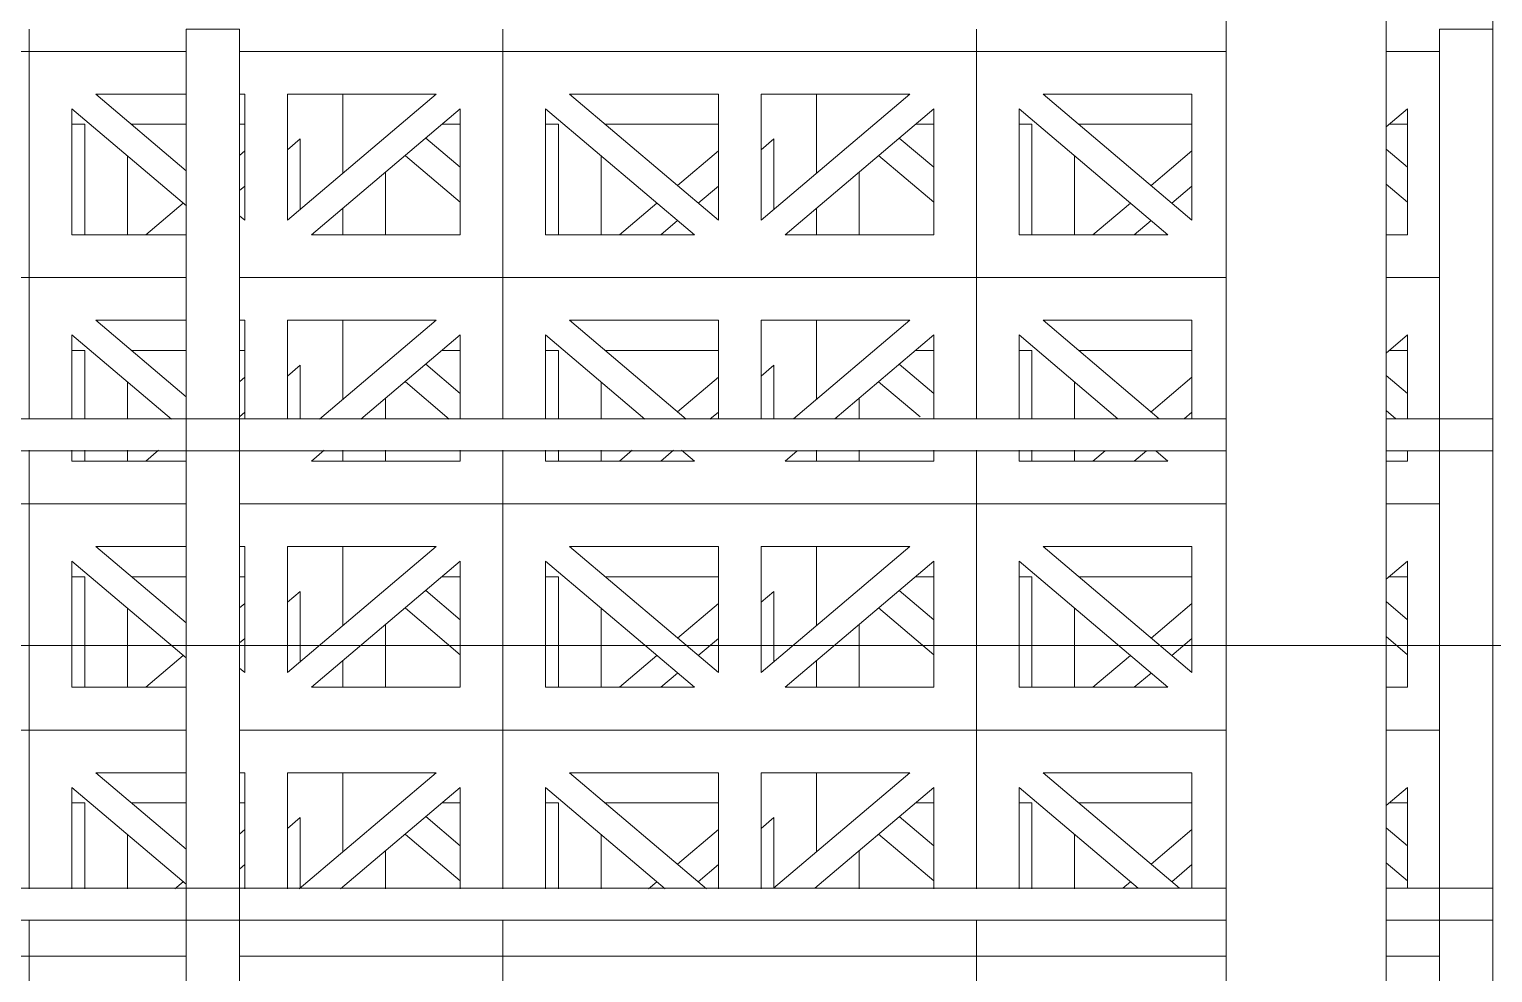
# Model space of a CAD drawing. Header units: millimetres. Extents: x -35517 to 139323, y -3702 to 5999.
# Drawn here: x -30947 to -30261, y 488 to 930 of the extents above; entities that cross this region are included whole.
import ezdxf

# ---------------------------------------------------------------- set-up
doc = ezdxf.new("R2010")
doc.units = ezdxf.units.MM
for name, color, linetype, lineweight in [('A-FLOR-HRAL', 11, 'Continuous', 5), ('A-GENM', 13, 'Continuous', 5), ('A-GLAZ-CURT', 52, 'Continuous', 5), ('G-ANNO-TEXT', 231, 'Continuous', 5), ('S-COLS', 52, 'Continuous', 5)]:
    doc.layers.add(name, color=color, linetype=linetype, lineweight=lineweight)

# ---------------------------------------------------------------- blocks, each defined once
blk = doc.blocks.new('The BREEZEBLOCK Family1 - The BREEZEBLOCK Family1-V11-GENERAL NORTH ELEVATION')
at = {"layer": 'A-GLAZ-CURT'}
for p, q in [((-30309.17, 355.47), (-30300.56, 355.47)), ((-30300.56, 335.34), (-30310.56, 343.82)), ((-30310.56, 327.4), (-30300.56, 318.93))]:
    blk.add_line(p, q, dxfattribs=at)
blk = doc.blocks.new('The BREEZEBLOCK Family1 - The BREEZEBLOCK Family1-V27-GENERAL NORTH ELEVATION')
at = {"layer": 'A-GLAZ-CURT'}
for p, q in [((-30577.56, 581.64), (-30577.56, 544.56)), ((-30531.17, 567.47), (-30522.56, 567.47)), ((-30482.56, 567.47), (-30476.56, 567.47)), ((-30476.56, 567.47), (-30476.56, 527.24)), ((-30454.59, 567.47), (-30401.56, 567.47)), ((-30522.56, 547.34), (-30538.74, 561.05)), ((-30548.42, 552.85), (-30522.56, 530.93)), ((-30456.56, 527.24), (-30456.56, 552.73)), ((-30401.56, 554.97), (-30420.7, 538.74)), ((-30557.56, 527.24), (-30557.56, 545.1)), ((-30411.02, 530.54), (-30401.56, 538.56)), ((-30430.39, 530.54), (-30433.97, 527.5))]:
    blk.add_line(p, q, dxfattribs=at)
blk = doc.blocks.new('The BREEZEBLOCK Family1 - The BREEZEBLOCK Family1-V28-GENERAL NORTH ELEVATION')
at = {"layer": 'A-GLAZ-CURT'}
for p, q in [((-30799.56, 581.64), (-30799.56, 544.56)), ((-30577.56, 544.56), (-30577.56, 581.64)), ((-30753.17, 567.47), (-30744.56, 567.47)), ((-30704.56, 567.47), (-30698.56, 567.47)), ((-30698.56, 567.47), (-30698.56, 527.24)), ((-30676.59, 567.47), (-30623.56, 567.47)), ((-30744.56, 547.34), (-30760.74, 561.05)), ((-30603.56, 555.51), (-30597.56, 560.6)), ((-30597.56, 560.6), (-30597.56, 527.6)), ((-30770.28, 552.72), (-30744.56, 530.93)), ((-30678.56, 527.24), (-30678.56, 552.73)), ((-30623.56, 554.97), (-30642.7, 538.74)), ((-30779.56, 527.24), (-30779.56, 545.1)), ((-30633.02, 530.54), (-30623.56, 538.56)), ((-30652.39, 530.54), (-30656.27, 527.24))]:
    blk.add_line(p, q, dxfattribs=at)
blk = doc.blocks.new('The BREEZEBLOCK Family1 - The BREEZEBLOCK Family1-V29-GENERAL NORTH ELEVATION')
at = {"layer": 'A-GLAZ-CURT'}
for p, q in [((-31021.56, 581.64), (-31021.56, 544.56)), ((-30799.56, 544.56), (-30799.56, 581.64)), ((-30975.17, 567.47), (-30966.56, 567.47)), ((-30926.56, 567.47), (-30920.56, 567.47)), ((-30920.56, 567.47), (-30920.56, 527.24)), ((-30898.59, 567.47), (-30873.06, 567.47)), ((-30848.06, 567.47), (-30845.56, 567.47)), ((-30966.56, 547.34), (-30982.74, 561.05)), ((-30825.56, 555.51), (-30819.56, 560.6)), ((-30819.56, 560.6), (-30819.56, 527.6)), ((-30992.42, 552.85), (-30966.56, 530.93)), ((-30900.56, 527.24), (-30900.56, 552.73)), ((-30845.56, 554.97), (-30848.06, 552.85)), ((-31001.56, 527.24), (-31001.56, 545.1)), ((-30848.06, 536.44), (-30845.56, 538.56)), ((-30874.39, 530.54), (-30878.27, 527.24))]:
    blk.add_line(p, q, dxfattribs=at)
blk = doc.blocks.new('The BREEZEBLOCK Family1 - The BREEZEBLOCK Family1-V20-GENERAL NORTH ELEVATION')
at = {"layer": 'A-GLAZ-CURT'}
for p, q in [((-30577.56, 475.64), (-30577.56, 438.56)), ((-30531.17, 461.47), (-30522.56, 461.47)), ((-30482.56, 461.47), (-30476.56, 461.47)), ((-30476.56, 461.47), (-30476.56, 409.64)), ((-30454.59, 461.47), (-30401.56, 461.47)), ((-30522.56, 441.34), (-30538.74, 455.05)), ((-30548.42, 446.85), (-30522.56, 424.93)), ((-30456.56, 409.64), (-30456.56, 446.73)), ((-30401.56, 448.97), (-30420.7, 432.74)), ((-30557.56, 409.64), (-30557.56, 439.1)), ((-30411.02, 424.54), (-30401.56, 432.56)), ((-30577.56, 422.14), (-30577.56, 409.64)), ((-30430.39, 424.54), (-30447.96, 409.64)), ((-30428.59, 409.64), (-30420.7, 416.33))]:
    blk.add_line(p, q, dxfattribs=at)
blk = doc.blocks.new('The BREEZEBLOCK Family1 - The BREEZEBLOCK Family1-V21-GENERAL NORTH ELEVATION')
at = {"layer": 'A-GLAZ-CURT'}
for p, q in [((-30799.56, 475.64), (-30799.56, 438.56)), ((-30577.56, 438.56), (-30577.56, 475.64)), ((-30753.17, 461.47), (-30744.56, 461.47)), ((-30704.56, 461.47), (-30698.56, 461.47)), ((-30698.56, 461.47), (-30698.56, 409.64)), ((-30676.59, 461.47), (-30623.56, 461.47)), ((-30744.56, 441.34), (-30760.74, 455.05)), ((-30603.56, 449.51), (-30597.56, 454.6)), ((-30597.56, 454.6), (-30597.56, 421.6)), ((-30770.28, 446.72), (-30744.56, 424.93)), ((-30678.56, 409.64), (-30678.56, 446.73)), ((-30623.56, 448.97), (-30642.7, 432.74)), ((-30779.56, 409.64), (-30779.56, 439.1)), ((-30633.02, 424.54), (-30623.56, 432.56)), ((-30799.56, 422.14), (-30799.56, 409.64)), ((-30652.39, 424.54), (-30669.96, 409.64)), ((-30577.56, 409.64), (-30577.56, 422.14)), ((-30650.59, 409.64), (-30642.7, 416.33))]:
    blk.add_line(p, q, dxfattribs=at)
blk = doc.blocks.new('The BREEZEBLOCK Family1 - The BREEZEBLOCK Family1-V22-GENERAL NORTH ELEVATION')
at = {"layer": 'A-GLAZ-CURT'}
for p, q in [((-31021.56, 475.64), (-31021.56, 438.56)), ((-30799.56, 438.56), (-30799.56, 475.64)), ((-30975.17, 461.47), (-30966.56, 461.47)), ((-30926.56, 461.47), (-30920.56, 461.47)), ((-30920.56, 461.47), (-30920.56, 409.64)), ((-30898.59, 461.47), (-30873.06, 461.47)), ((-30848.06, 461.47), (-30845.56, 461.47)), ((-30966.56, 441.34), (-30982.74, 455.05)), ((-30825.56, 449.51), (-30819.56, 454.6)), ((-30819.56, 454.6), (-30819.56, 421.6)), ((-30992.42, 446.85), (-30966.56, 424.93)), ((-30900.56, 409.64), (-30900.56, 446.73)), ((-30845.56, 448.97), (-30848.06, 446.85)), ((-31001.56, 409.64), (-31001.56, 439.1)), ((-30848.06, 430.44), (-30845.56, 432.56)), ((-31021.56, 422.14), (-31021.56, 409.64)), ((-30874.39, 424.54), (-30891.96, 409.64)), ((-30799.56, 409.64), (-30799.56, 422.14))]:
    blk.add_line(p, q, dxfattribs=at)
blk = doc.blocks.new('The BREEZEBLOCK Family1 - The BREEZEBLOCK Family1-V37-GENERAL NORTH ELEVATION')
at = {"layer": 'A-GLAZ-CURT'}
for p, q in [((-30309.17, 779.47), (-30300.56, 779.47)), ((-30300.56, 759.34), (-30310.56, 767.82)), ((-30310.56, 751.4), (-30305.96, 747.5))]:
    blk.add_line(p, q, dxfattribs=at)
blk = doc.blocks.new('The BREEZEBLOCK Family1 - The BREEZEBLOCK Family1-V38-GENERAL NORTH ELEVATION')
at = {"layer": 'A-GLAZ-CURT'}
for p, q in [((-30577.56, 793.64), (-30577.56, 756.56)), ((-30531.17, 779.47), (-30522.56, 779.47)), ((-30482.56, 779.47), (-30476.56, 779.47)), ((-30476.56, 779.47), (-30476.56, 747.24)), ((-30454.59, 779.47), (-30401.56, 779.47)), ((-30522.56, 759.34), (-30538.74, 773.05)), ((-30548.42, 764.85), (-30528.94, 748.33)), ((-30456.56, 747.24), (-30456.56, 764.73)), ((-30401.56, 766.97), (-30420.7, 750.74)), ((-30557.56, 747.24), (-30557.56, 757.1)), ((-30405.17, 747.5), (-30401.56, 750.56)), ((-30577.56, 732.76), (-30577.56, 727.64)), ((-30557.56, 727.64), (-30557.56, 732.76)), ((-30476.56, 732.76), (-30476.56, 727.64)), ((-30456.56, 727.64), (-30456.56, 732.76)), ((-30442.23, 732.5), (-30447.96, 727.64)), ((-30428.59, 727.64), (-30422.86, 732.5))]:
    blk.add_line(p, q, dxfattribs=at)
blk = doc.blocks.new('The BREEZEBLOCK Family1 - The BREEZEBLOCK Family1-V39-GENERAL NORTH ELEVATION')
at = {"layer": 'A-GLAZ-CURT'}
for p, q in [((-30799.56, 793.64), (-30799.56, 756.56)), ((-30577.56, 756.56), (-30577.56, 793.64)), ((-30753.17, 779.47), (-30744.56, 779.47)), ((-30704.56, 779.47), (-30698.56, 779.47)), ((-30698.56, 779.47), (-30698.56, 747.24)), ((-30676.59, 779.47), (-30623.56, 779.47)), ((-30744.56, 759.34), (-30760.74, 773.05)), ((-30603.56, 767.51), (-30597.56, 772.6)), ((-30597.56, 772.6), (-30597.56, 747.24)), ((-30770.28, 764.72), (-30749.66, 747.24)), ((-30678.56, 747.24), (-30678.56, 764.73)), ((-30623.56, 766.97), (-30642.7, 750.74)), ((-30779.56, 747.24), (-30779.56, 757.1)), ((-30627.47, 747.24), (-30623.56, 750.56)), ((-30799.56, 732.76), (-30799.56, 727.64)), ((-30779.56, 727.64), (-30779.56, 732.76)), ((-30698.56, 732.76), (-30698.56, 727.64)), ((-30678.56, 727.64), (-30678.56, 732.76)), ((-30663.92, 732.76), (-30669.96, 727.64)), ((-30650.59, 727.64), (-30644.56, 732.76)), ((-30577.56, 727.64), (-30577.56, 732.76))]:
    blk.add_line(p, q, dxfattribs=at)
blk = doc.blocks.new('The BREEZEBLOCK Family1 - The BREEZEBLOCK Family1-V40-GENERAL NORTH ELEVATION')
at = {"layer": 'A-GLAZ-CURT'}
for p, q in [((-31021.56, 793.64), (-31021.56, 756.56)), ((-30799.56, 756.56), (-30799.56, 793.64)), ((-30975.17, 779.47), (-30966.56, 779.47)), ((-30926.56, 779.47), (-30920.56, 779.47)), ((-30920.56, 779.47), (-30920.56, 747.24)), ((-30898.59, 779.47), (-30873.06, 779.47)), ((-30848.06, 779.47), (-30845.56, 779.47)), ((-30966.56, 759.34), (-30982.74, 773.05)), ((-30825.56, 767.51), (-30819.56, 772.6)), ((-30819.56, 772.6), (-30819.56, 747.24)), ((-30992.42, 764.85), (-30971.66, 747.24)), ((-30900.56, 747.24), (-30900.56, 764.73)), ((-30845.56, 766.97), (-30848.06, 764.85)), ((-31001.56, 747.24), (-31001.56, 757.1)), ((-30848.06, 748.44), (-30845.56, 750.56)), ((-31021.56, 732.76), (-31021.56, 727.64)), ((-31001.56, 727.64), (-31001.56, 732.76)), ((-30920.56, 732.76), (-30920.56, 727.64)), ((-30900.56, 727.64), (-30900.56, 732.76)), ((-30885.92, 732.76), (-30891.96, 727.64)), ((-30799.56, 727.64), (-30799.56, 732.76))]:
    blk.add_line(p, q, dxfattribs=at)
blk = doc.blocks.new('The BREEZEBLOCK Family1 - The BREEZEBLOCK Family1-V47-GENERAL NORTH ELEVATION')
at = {"layer": 'A-GLAZ-CURT'}
for p, q in [((-31021.56, 899.64), (-31021.56, 862.56)), ((-30799.56, 862.56), (-30799.56, 899.64)), ((-30975.17, 885.47), (-30966.56, 885.47)), ((-30926.56, 885.47), (-30920.56, 885.47)), ((-30920.56, 885.47), (-30920.56, 833.64)), ((-30898.59, 885.47), (-30872.98, 885.47)), ((-30848.06, 885.47), (-30845.56, 885.47)), ((-30966.56, 865.34), (-30982.74, 879.05)), ((-30825.56, 873.51), (-30819.56, 878.6)), ((-30819.56, 878.6), (-30819.56, 845.6)), ((-30845.56, 872.97), (-30848.06, 870.85)), ((-30992.42, 870.85), (-30966.56, 848.93)), ((-30900.56, 833.64), (-30900.56, 870.73)), ((-31001.56, 833.64), (-31001.56, 863.1)), ((-30848.06, 854.44), (-30845.56, 856.56)), ((-31021.56, 846.14), (-31021.56, 833.64)), ((-30874.39, 848.54), (-30891.96, 833.64)), ((-30799.56, 833.64), (-30799.56, 846.14))]:
    blk.add_line(p, q, dxfattribs=at)
blk = doc.blocks.new('The BREEZEBLOCK Family1 - The BREEZEBLOCK Family1-V84-GENERAL NORTH ELEVATION')
at = {"layer": 'A-GLAZ-CURT'}
for p, q in [((-30385.56, 495.64), (-30502.56, 495.64)), ((-30502.56, 495.64), (-30502.56, 389.64)), ((-30285.56, 495.64), (-30310.56, 495.64)), ((-30401.56, 416.52), (-30471.31, 475.64)), ((-30471.31, 475.64), (-30401.56, 475.64)), ((-30401.56, 475.64), (-30401.56, 416.52)), ((-30482.56, 409.64), (-30482.56, 468.77)), ((-30482.56, 468.77), (-30412.81, 409.64)), ((-30310.52, 460.32), (-30300.56, 468.77)), ((-30300.56, 468.77), (-30300.56, 409.64)), ((-30412.81, 409.64), (-30482.56, 409.64)), ((-30300.56, 409.64), (-30310.56, 409.64)), ((-30502.56, 389.64), (-30385.56, 389.64)), ((-30310.56, 389.64), (-30285.56, 389.64))]:
    blk.add_line(p, q, dxfattribs=at)
blk = doc.blocks.new('The BREEZEBLOCK Family1 - The BREEZEBLOCK Family1-V67-GENERAL NORTH ELEVATION')
at = {"layer": 'A-GLAZ-CURT'}
for p, q in [((-32056.56, 177.64), (-32278.56, 177.64)), ((-32278.56, 177.64), (-32278.56, 71.64)), ((-32056.56, 71.64), (-32056.56, 177.64)), ((-32177.56, 98.52), (-32247.31, 157.64)), ((-32247.31, 157.64), (-32177.56, 157.64)), ((-32177.56, 157.64), (-32177.56, 98.52)), ((-32087.81, 157.64), (-32157.56, 98.52)), ((-32157.56, 98.52), (-32157.56, 157.64)), ((-32157.56, 157.64), (-32087.81, 157.64)), ((-32258.56, 91.64), (-32258.56, 150.77)), ((-32258.56, 150.77), (-32188.81, 91.64)), ((-32146.31, 91.64), (-32076.56, 150.77)), ((-32076.56, 150.77), (-32076.56, 91.64)), ((-32188.81, 91.64), (-32258.56, 91.64)), ((-32076.56, 91.64), (-32146.31, 91.64)), ((-32278.56, 71.64), (-32056.56, 71.64))]:
    blk.add_line(p, q, dxfattribs=at)
blk = doc.blocks.new('The BREEZEBLOCK Family1 - The BREEZEBLOCK Family1-V85-GENERAL NORTH ELEVATION')
at = {"layer": 'A-GLAZ-CURT'}
for p, q in [((-30873.06, 495.64), (-30946.56, 495.64)), ((-30946.56, 495.64), (-30946.56, 389.64)), ((-30724.56, 495.64), (-30848.06, 495.64)), ((-30724.56, 389.64), (-30724.56, 495.64)), ((-30873.06, 439.83), (-30915.31, 475.64)), ((-30915.31, 475.64), (-30873.06, 475.64)), ((-30848.06, 475.64), (-30845.56, 475.64)), ((-30845.56, 475.64), (-30845.56, 416.52)), ((-30755.81, 475.64), (-30825.56, 416.52)), ((-30825.56, 416.52), (-30825.56, 475.64)), ((-30825.56, 475.64), (-30755.81, 475.64)), ((-30926.56, 409.64), (-30926.56, 468.77)), ((-30926.56, 468.77), (-30873.06, 423.42)), ((-30814.31, 409.64), (-30744.56, 468.77)), ((-30744.56, 468.77), (-30744.56, 409.64)), ((-30845.56, 416.52), (-30848.06, 418.64)), ((-30873.06, 409.64), (-30926.56, 409.64)), ((-30744.56, 409.64), (-30814.31, 409.64)), ((-30946.56, 389.64), (-30873.06, 389.64)), ((-30848.06, 389.64), (-30724.56, 389.64))]:
    blk.add_line(p, q, dxfattribs=at)
blk = doc.blocks.new('The BREEZEBLOCK Family1 - The BREEZEBLOCK Family1-V89-GENERAL NORTH ELEVATION')
at = {"layer": 'A-GLAZ-CURT'}
for p, q in [((-30385.56, 601.64), (-30502.56, 601.64)), ((-30502.56, 601.64), (-30502.56, 527.24)), ((-30285.56, 601.64), (-30310.56, 601.64)), ((-30407.44, 527.5), (-30471.31, 581.64)), ((-30471.31, 581.64), (-30401.56, 581.64)), ((-30401.56, 581.64), (-30401.56, 527.5)), ((-30482.56, 527.24), (-30482.56, 574.77)), ((-30482.56, 574.77), (-30426.8, 527.5)), ((-30310.56, 566.29), (-30300.56, 574.77)), ((-30300.56, 574.77), (-30300.56, 527.5)), ((-30502.56, 512.76), (-30502.56, 495.64)), ((-30502.56, 495.64), (-30385.56, 495.64)), ((-30310.56, 495.64), (-30285.56, 495.64))]:
    blk.add_line(p, q, dxfattribs=at)
blk = doc.blocks.new('The BREEZEBLOCK Family1 - The BREEZEBLOCK Family1-V90-GENERAL NORTH ELEVATION')
at = {"layer": 'A-GLAZ-CURT'}
for p, q in [((-30502.56, 601.64), (-30724.56, 601.64)), ((-30724.56, 601.64), (-30724.56, 527.24)), ((-30502.56, 527.24), (-30502.56, 601.64)), ((-30629.14, 527.24), (-30693.31, 581.64)), ((-30693.31, 581.64), (-30623.56, 581.64)), ((-30623.56, 581.64), (-30623.56, 527.24)), ((-30603.56, 527.24), (-30603.56, 581.64)), ((-30603.56, 581.64), (-30533.81, 581.64)), ((-30533.81, 581.64), (-30597.68, 527.5)), ((-30704.56, 527.24), (-30704.56, 574.77)), ((-30704.56, 574.77), (-30648.5, 527.24)), ((-30578.32, 527.5), (-30522.56, 574.77)), ((-30522.56, 574.77), (-30522.56, 527.24)), ((-30724.56, 512.76), (-30724.56, 495.64)), ((-30502.56, 495.64), (-30502.56, 512.76)), ((-30724.56, 495.64), (-30502.56, 495.64))]:
    blk.add_line(p, q, dxfattribs=at)
blk = doc.blocks.new('The BREEZEBLOCK Family1 - The BREEZEBLOCK Family1-V91-GENERAL NORTH ELEVATION')
at = {"layer": 'A-GLAZ-CURT'}
for p, q in [((-30873.06, 601.64), (-30946.56, 601.64)), ((-30946.56, 601.64), (-30946.56, 527.24)), ((-30724.56, 601.64), (-30848.06, 601.64)), ((-30724.56, 527.24), (-30724.56, 601.64)), ((-30873.06, 545.83), (-30915.31, 581.64)), ((-30915.31, 581.64), (-30873.06, 581.64)), ((-30848.06, 581.64), (-30845.56, 581.64)), ((-30845.56, 581.64), (-30845.56, 527.24)), ((-30825.56, 527.24), (-30825.56, 581.64)), ((-30825.56, 581.64), (-30755.81, 581.64)), ((-30755.81, 581.64), (-30819.99, 527.24)), ((-30926.56, 527.24), (-30926.56, 574.77)), ((-30926.56, 574.77), (-30873.06, 529.42)), ((-30800.62, 527.24), (-30744.56, 574.77)), ((-30744.56, 574.77), (-30744.56, 527.24)), ((-30946.56, 512.76), (-30946.56, 495.64)), ((-30724.56, 495.64), (-30724.56, 512.76)), ((-30946.56, 495.64), (-30873.06, 495.64)), ((-30848.06, 495.64), (-30724.56, 495.64))]:
    blk.add_line(p, q, dxfattribs=at)
blk = doc.blocks.new('The BREEZEBLOCK Family1 - The BREEZEBLOCK Family1-V92-GENERAL NORTH ELEVATION')
at = {"layer": 'A-GLAZ-CURT'}
for p, q in [((-30946.56, 601.64), (-31168.56, 601.64)), ((-31168.56, 601.64), (-31168.56, 527.24)), ((-30946.56, 527.24), (-30946.56, 601.64)), ((-31073.14, 527.24), (-31137.31, 581.64)), ((-31137.31, 581.64), (-31067.56, 581.64)), ((-31067.56, 581.64), (-31067.56, 527.24)), ((-31047.56, 527.24), (-31047.56, 581.64)), ((-31047.56, 581.64), (-30977.81, 581.64)), ((-30977.81, 581.64), (-31041.99, 527.24)), ((-31148.56, 527.24), (-31148.56, 574.77)), ((-31148.56, 574.77), (-31092.5, 527.24)), ((-31022.62, 527.24), (-30966.56, 574.77)), ((-30966.56, 574.77), (-30966.56, 527.24)), ((-31168.56, 512.76), (-31168.56, 495.64)), ((-30946.56, 495.64), (-30946.56, 512.76)), ((-31168.56, 495.64), (-30946.56, 495.64))]:
    blk.add_line(p, q, dxfattribs=at)
blk = doc.blocks.new('The BREEZEBLOCK Family1 - The BREEZEBLOCK Family1-V98-GENERAL NORTH ELEVATION')
at = {"layer": 'A-GLAZ-CURT'}
for p, q in [((-30385.56, 707.64), (-30502.56, 707.64)), ((-30502.56, 707.64), (-30502.56, 601.64)), ((-30285.56, 707.64), (-30310.56, 707.64)), ((-30401.56, 628.52), (-30471.31, 687.64)), ((-30471.31, 687.64), (-30401.56, 687.64)), ((-30401.56, 687.64), (-30401.56, 628.52)), ((-30482.56, 621.64), (-30482.56, 680.77)), ((-30482.56, 680.77), (-30412.81, 621.64)), ((-30310.56, 672.29), (-30300.56, 680.77)), ((-30300.56, 680.77), (-30300.56, 621.64)), ((-30412.81, 621.64), (-30482.56, 621.64)), ((-30300.56, 621.64), (-30310.56, 621.64)), ((-30502.56, 601.64), (-30385.56, 601.64)), ((-30310.56, 601.64), (-30285.56, 601.64))]:
    blk.add_line(p, q, dxfattribs=at)
blk = doc.blocks.new('The BREEZEBLOCK Family1 - The BREEZEBLOCK Family1-V103-GENERAL NORTH ELEVATION')
at = {"layer": 'A-GLAZ-CURT'}
for p, q in [((-30385.56, 813.64), (-30502.56, 813.64)), ((-30502.56, 813.64), (-30502.56, 747.24)), ((-30285.36, 813.64), (-30310.56, 813.64)), ((-30416.88, 747.5), (-30471.31, 793.64)), ((-30471.31, 793.64), (-30401.56, 793.64)), ((-30401.56, 793.64), (-30401.56, 747.5)), ((-30482.56, 747.24), (-30482.56, 786.77)), ((-30482.56, 786.77), (-30436.24, 747.5)), ((-30310.56, 778.29), (-30300.56, 786.77)), ((-30300.56, 786.77), (-30300.56, 747.5)), ((-30502.56, 732.76), (-30502.56, 707.64)), ((-30482.56, 727.64), (-30482.56, 732.76)), ((-30412.81, 727.64), (-30482.56, 727.64)), ((-30418.54, 732.5), (-30412.81, 727.64)), ((-30300.56, 727.64), (-30310.56, 727.64)), ((-30300.56, 732.5), (-30300.56, 727.64)), ((-30502.56, 707.64), (-30385.56, 707.64)), ((-30310.56, 707.64), (-30285.56, 707.64))]:
    blk.add_line(p, q, dxfattribs=at)
blk = doc.blocks.new('The BREEZEBLOCK Family1 - The BREEZEBLOCK Family1-V104-GENERAL NORTH ELEVATION')
at = {"layer": 'A-GLAZ-CURT'}
for p, q in [((-30502.56, 813.64), (-30724.56, 813.64)), ((-30724.56, 813.64), (-30724.56, 747.24)), ((-30502.56, 747.24), (-30502.56, 813.64)), ((-30638.58, 747.24), (-30693.31, 793.64)), ((-30693.31, 793.64), (-30623.56, 793.64)), ((-30623.56, 793.64), (-30623.56, 747.24)), ((-30603.56, 747.24), (-30603.56, 793.64)), ((-30603.56, 793.64), (-30533.81, 793.64)), ((-30533.81, 793.64), (-30588.25, 747.5)), ((-30704.56, 747.24), (-30704.56, 786.77)), ((-30704.56, 786.77), (-30657.94, 747.24)), ((-30568.88, 747.5), (-30522.56, 786.77)), ((-30522.56, 786.77), (-30522.56, 747.24)), ((-30724.56, 732.76), (-30724.56, 707.64)), ((-30704.56, 727.64), (-30704.56, 732.76)), ((-30634.81, 727.64), (-30704.56, 727.64)), ((-30640.85, 732.76), (-30634.81, 727.64)), ((-30592.31, 727.64), (-30586.58, 732.5)), ((-30522.56, 727.64), (-30592.31, 727.64)), ((-30522.56, 732.76), (-30522.56, 727.64)), ((-30502.56, 707.64), (-30502.56, 732.76)), ((-30724.56, 707.64), (-30502.56, 707.64))]:
    blk.add_line(p, q, dxfattribs=at)
blk = doc.blocks.new('The BREEZEBLOCK Family1 - The BREEZEBLOCK Family1-V105-GENERAL NORTH ELEVATION')
at = {"layer": 'A-GLAZ-CURT'}
for p, q in [((-30872.86, 813.64), (-30946.56, 813.64)), ((-30946.56, 813.64), (-30946.56, 747.24)), ((-30724.56, 813.64), (-30848.06, 813.64)), ((-30724.56, 747.24), (-30724.56, 813.64)), ((-30873.06, 757.83), (-30915.31, 793.64)), ((-30915.31, 793.64), (-30873.06, 793.64)), ((-30848.06, 793.64), (-30845.56, 793.64)), ((-30845.56, 793.64), (-30845.56, 747.24)), ((-30825.56, 747.24), (-30825.56, 793.64)), ((-30825.56, 793.64), (-30755.81, 793.64)), ((-30755.81, 793.64), (-30810.55, 747.24)), ((-30926.56, 747.24), (-30926.56, 786.77)), ((-30926.56, 786.77), (-30879.94, 747.24)), ((-30791.19, 747.24), (-30744.56, 786.77)), ((-30744.56, 786.77), (-30744.56, 747.24)), ((-30946.56, 732.76), (-30946.56, 707.64)), ((-30926.56, 727.64), (-30926.56, 732.76)), ((-30873.06, 727.64), (-30926.56, 727.64)), ((-30814.31, 727.64), (-30808.28, 732.76)), ((-30744.56, 727.64), (-30814.31, 727.64)), ((-30744.56, 732.76), (-30744.56, 727.64)), ((-30724.56, 707.64), (-30724.56, 732.76)), ((-30946.56, 707.64), (-30873.06, 707.64)), ((-30848.06, 707.64), (-30724.56, 707.64))]:
    blk.add_line(p, q, dxfattribs=at)
blk = doc.blocks.new('The BREEZEBLOCK Family1 - The BREEZEBLOCK Family1-V106-GENERAL NORTH ELEVATION')
at = {"layer": 'A-GLAZ-CURT'}
for p, q in [((-30946.56, 813.64), (-31168.56, 813.64)), ((-31168.56, 813.64), (-31168.56, 747.24)), ((-30946.56, 747.24), (-30946.56, 813.64)), ((-31082.58, 747.24), (-31137.31, 793.64)), ((-31137.31, 793.64), (-31067.56, 793.64)), ((-31067.56, 793.64), (-31067.56, 747.24)), ((-31047.56, 747.24), (-31047.56, 793.64)), ((-31047.56, 793.64), (-30977.81, 793.64)), ((-30977.81, 793.64), (-31032.55, 747.24)), ((-31148.56, 747.24), (-31148.56, 786.77)), ((-31148.56, 786.77), (-31101.94, 747.24)), ((-31013.19, 747.24), (-30966.56, 786.77)), ((-30966.56, 786.77), (-30966.56, 747.24)), ((-31168.56, 732.76), (-31168.56, 707.64)), ((-31148.56, 727.64), (-31148.56, 732.76)), ((-31078.81, 727.64), (-31148.56, 727.64)), ((-31084.85, 732.76), (-31078.81, 727.64)), ((-31036.31, 727.64), (-31030.28, 732.76)), ((-30966.56, 727.64), (-31036.31, 727.64)), ((-30966.56, 732.76), (-30966.56, 727.64)), ((-30946.56, 707.64), (-30946.56, 732.76)), ((-31168.56, 707.64), (-30946.56, 707.64))]:
    blk.add_line(p, q, dxfattribs=at)
blk = doc.blocks.new('The BREEZEBLOCK Family1 - The BREEZEBLOCK Family1-V113-GENERAL NORTH ELEVATION')
at = {"layer": 'A-GLAZ-CURT'}
for p, q in [((-30385.56, 919.64), (-30502.56, 919.64)), ((-30502.56, 919.64), (-30502.56, 813.64)), ((-30285.54, 919.64), (-30310.56, 919.64)), ((-30401.56, 840.52), (-30471.31, 899.64)), ((-30471.31, 899.64), (-30401.56, 899.64)), ((-30401.56, 899.64), (-30401.56, 840.52)), ((-30482.56, 833.64), (-30482.56, 892.77)), ((-30482.56, 892.77), (-30412.81, 833.64)), ((-30310.56, 884.29), (-30300.56, 892.77)), ((-30300.56, 892.77), (-30300.56, 833.64)), ((-30412.81, 833.64), (-30482.56, 833.64)), ((-30300.56, 833.64), (-30310.56, 833.64)), ((-30502.56, 813.64), (-30385.56, 813.64)), ((-30310.56, 813.64), (-30285.36, 813.64))]:
    blk.add_line(p, q, dxfattribs=at)
blk = doc.blocks.new('The BREEZEBLOCK Family1 - The BREEZEBLOCK Family1-V114-GENERAL NORTH ELEVATION')
at = {"layer": 'A-GLAZ-CURT'}
for p, q in [((-30873.04, 919.64), (-30946.56, 919.64)), ((-30946.56, 919.64), (-30946.56, 813.64)), ((-30724.56, 919.64), (-30848.06, 919.64)), ((-30724.56, 813.64), (-30724.56, 919.64)), ((-30872.95, 863.73), (-30915.31, 899.64)), ((-30915.31, 899.64), (-30873.01, 899.64)), ((-30848.06, 899.64), (-30845.56, 899.64)), ((-30845.56, 899.64), (-30845.56, 840.52)), ((-30755.81, 899.64), (-30825.56, 840.52)), ((-30825.56, 840.52), (-30825.56, 899.64)), ((-30825.56, 899.64), (-30755.81, 899.64)), ((-30926.56, 833.64), (-30926.56, 892.77)), ((-30926.56, 892.77), (-30872.92, 847.29)), ((-30814.31, 833.64), (-30744.56, 892.77)), ((-30744.56, 892.77), (-30744.56, 833.64)), ((-30845.56, 840.52), (-30848.06, 842.64)), ((-30872.89, 833.64), (-30926.56, 833.64)), ((-30744.56, 833.64), (-30814.31, 833.64)), ((-30946.56, 813.64), (-30872.86, 813.64)), ((-30848.06, 813.64), (-30724.56, 813.64))]:
    blk.add_line(p, q, dxfattribs=at)
blk = doc.blocks.new('The BREEZEBLOCK Family1 - The BREEZEBLOCK Family1-V117-GENERAL NORTH ELEVATION')
at = {"layer": 'A-GLAZ-CURT'}
for p, q in [((-30385.56, 1025.64), (-30502.56, 1025.64)), ((-30502.56, 1025.64), (-30502.56, 980)), ((-30280.56, 1025.64), (-30310.56, 1025.64)), ((-30280.56, 980), (-30280.56, 1025.64)), ((-30441.06, 980), (-30471.31, 1005.64)), ((-30471.31, 1005.64), (-30401.56, 1005.64)), ((-30401.56, 1005.64), (-30401.56, 980)), ((-30482.56, 980), (-30482.56, 998.77)), ((-30482.56, 998.77), (-30460.42, 980)), ((-30310.56, 990.29), (-30300.56, 998.77)), ((-30300.56, 998.77), (-30300.56, 980)), ((-30502.56, 930), (-30502.56, 919.64)), ((-30502.56, 919.64), (-30385.56, 919.64)), ((-30310.56, 919.64), (-30285.54, 919.64))]:
    blk.add_line(p, q, dxfattribs=at)
blk = doc.blocks.new('The BREEZEBLOCK Family1 - The BREEZEBLOCK Family1-V118-GENERAL NORTH ELEVATION')
at = {"layer": 'A-GLAZ-CURT'}
for p, q in [((-30502.56, 1025.64), (-30724.56, 1025.64)), ((-30724.56, 1025.64), (-30724.56, 980)), ((-30502.56, 980), (-30502.56, 1025.64)), ((-30663.06, 980), (-30693.31, 1005.64)), ((-30693.31, 1005.64), (-30623.56, 1005.64)), ((-30623.56, 1005.64), (-30623.56, 980)), ((-30603.56, 980), (-30603.56, 1005.64)), ((-30603.56, 1005.64), (-30533.81, 1005.64)), ((-30533.81, 1005.64), (-30564.06, 980)), ((-30704.56, 980), (-30704.56, 998.77)), ((-30704.56, 998.77), (-30682.42, 980)), ((-30544.7, 980), (-30522.56, 998.77)), ((-30522.56, 998.77), (-30522.56, 980)), ((-30724.56, 930), (-30724.56, 919.64)), ((-30502.56, 919.64), (-30502.56, 930)), ((-30724.56, 919.64), (-30502.56, 919.64))]:
    blk.add_line(p, q, dxfattribs=at)
blk = doc.blocks.new('The BREEZEBLOCK Family1 - The BREEZEBLOCK Family1-V119-GENERAL NORTH ELEVATION')
at = {"layer": 'A-GLAZ-CURT'}
for p, q in [((-30724.56, 1025.64), (-30946.56, 1025.64)), ((-30946.56, 1025.64), (-30946.56, 980)), ((-30724.56, 980), (-30724.56, 1025.64)), ((-30885.06, 980), (-30915.31, 1005.64)), ((-30915.31, 1005.64), (-30845.56, 1005.64)), ((-30845.56, 1005.64), (-30845.56, 980)), ((-30825.56, 980), (-30825.56, 1005.64)), ((-30825.56, 1005.64), (-30755.81, 1005.64)), ((-30755.81, 1005.64), (-30786.06, 980)), ((-30926.56, 980), (-30926.56, 998.77)), ((-30926.56, 998.77), (-30904.42, 980)), ((-30766.7, 980), (-30744.56, 998.77)), ((-30744.56, 998.77), (-30744.56, 980)), ((-30946.56, 930), (-30946.56, 919.64)), ((-30724.56, 919.64), (-30724.56, 930)), ((-30946.56, 919.64), (-30873.04, 919.64)), ((-30848.06, 919.64), (-30724.56, 919.64))]:
    blk.add_line(p, q, dxfattribs=at)
blk = doc.blocks.new('Railing - 25mm-1115085-GENERAL NORTH ELEVATION')
at = {"layer": 'A-FLOR-HRAL'}
for p, q in [((-30873.06, 930), (-30873.06, 275.34)), ((-30873.06, 930), (-30860.56, 930)), ((-30860.56, 930), (-30848.06, 930)), ((-30848.06, 275.34), (-30848.06, 930))]:
    blk.add_line(p, q, dxfattribs=at)
blk = doc.blocks.new('Railing - 25mm-V151-GENERAL NORTH ELEVATION')
at = {"layer": 'A-FLOR-HRAL'}
for p, q in [((-30285.56, 930), (-30285.56, 275.34)), ((-30285.56, 930), (-30273.06, 930)), ((-30273.06, 930), (-30260.56, 930))]:
    blk.add_line(p, q, dxfattribs=at)
blk = doc.blocks.new('Railing - Railing-1356895-GENERAL NORTH ELEVATION')
at = {"layer": 'A-FLOR-HRAL'}
for p, q in [((-30385.56, 747.5), (-31860.56, 747.5)), ((-30260.56, 747.5), (-30310.56, 747.5)), ((-31860.56, 732.5), (-30385.56, 732.5)), ((-30310.56, 732.5), (-30260.56, 732.5)), ((-30385.56, 527.5), (-31860.56, 527.5)), ((-30260.56, 527.5), (-30310.56, 527.5)), ((-31860.56, 512.5), (-30385.56, 512.5)), ((-30310.56, 512.5), (-30260.56, 512.5))]:
    blk.add_line(p, q, dxfattribs=at)
for name in ['Railing - 25mm-1115085-GENERAL NORTH ELEVATION', 'Railing - 25mm-V151-GENERAL NORTH ELEVATION']:
    blk.add_blockref(name, (0, 0))
blk = doc.blocks.new('M_Concrete-Rectangular-Column - 200 x 300m-1407141-GENERAL NORTH ELEVATION')
at = {"layer": 'S-COLS'}
blk.add_line((-30260.56, 2380), (-30260.56, 275.34), dxfattribs=at)
blk = doc.blocks.new('Downpipe - Downpipe-V173-GENERAL NORTH ELEVATION')
at = {"layer": 'A-GENM'}
for p, q in [((-30310.56, 275.34), (-30310.56, 2775)), ((-30385.56, 2727.57), (-30385.56, 275.34))]:
    blk.add_line(p, q, dxfattribs=at)

msp = doc.modelspace()

# ---------------------------------------------------------------- linework, layer by layer
at = {"layer": 'G-ANNO-TEXT', "color": 7}
msp.add_line((-27364.47, 641.23), (-31825.89, 641.23), dxfattribs=at)

# ---------------------------------------------------------------- block references
at = {"layer": 'A-FLOR-HRAL'}
msp.add_blockref('Railing - Railing-1356895-GENERAL NORTH ELEVATION', (0, 0), dxfattribs=at)
at = {"layer": 'A-GENM'}
msp.add_blockref('Downpipe - Downpipe-V173-GENERAL NORTH ELEVATION', (0, 0), dxfattribs=at)
at = {"layer": 'A-GLAZ-CURT'}
for name, p in [('The BREEZEBLOCK Family1 - The BREEZEBLOCK Family1-V118-GENERAL NORTH ELEVATION', (-444, 0)), ('The BREEZEBLOCK Family1 - The BREEZEBLOCK Family1-V119-GENERAL NORTH ELEVATION', (0, 0)), ('The BREEZEBLOCK Family1 - The BREEZEBLOCK Family1-V118-GENERAL NORTH ELEVATION', (0, 0)), ('The BREEZEBLOCK Family1 - The BREEZEBLOCK Family1-V117-GENERAL NORTH ELEVATION', (0, 0)), ('The BREEZEBLOCK Family1 - The BREEZEBLOCK Family1-V114-GENERAL NORTH ELEVATION', (0, 0)), ('The BREEZEBLOCK Family1 - The BREEZEBLOCK Family1-V67-GENERAL NORTH ELEVATION', (1554, 742)), ('The BREEZEBLOCK Family1 - The BREEZEBLOCK Family1-V113-GENERAL NORTH ELEVATION', (0, 0)), ('The BREEZEBLOCK Family1 - The BREEZEBLOCK Family1-V47-GENERAL NORTH ELEVATION', (0, 0)), ('The BREEZEBLOCK Family1 - The BREEZEBLOCK Family1-V21-GENERAL NORTH ELEVATION', (0, 424)), ('The BREEZEBLOCK Family1 - The BREEZEBLOCK Family1-V20-GENERAL NORTH ELEVATION', (0, 424)), ('The BREEZEBLOCK Family1 - The BREEZEBLOCK Family1-V11-GENERAL NORTH ELEVATION', (0, 530)), ('The BREEZEBLOCK Family1 - The BREEZEBLOCK Family1-V106-GENERAL NORTH ELEVATION', (0, 0)), ('The BREEZEBLOCK Family1 - The BREEZEBLOCK Family1-V105-GENERAL NORTH ELEVATION', (0, 0)), ('The BREEZEBLOCK Family1 - The BREEZEBLOCK Family1-V104-GENERAL NORTH ELEVATION', (0, 0)), ('The BREEZEBLOCK Family1 - The BREEZEBLOCK Family1-V103-GENERAL NORTH ELEVATION', (0, 0)), ('The BREEZEBLOCK Family1 - The BREEZEBLOCK Family1-V40-GENERAL NORTH ELEVATION', (0, 0)), ('The BREEZEBLOCK Family1 - The BREEZEBLOCK Family1-V39-GENERAL NORTH ELEVATION', (0, 0)), ('The BREEZEBLOCK Family1 - The BREEZEBLOCK Family1-V38-GENERAL NORTH ELEVATION', (0, 0)), ('The BREEZEBLOCK Family1 - The BREEZEBLOCK Family1-V37-GENERAL NORTH ELEVATION', (0, 0)), ('The BREEZEBLOCK Family1 - The BREEZEBLOCK Family1-V85-GENERAL NORTH ELEVATION', (0, 212)), ('The BREEZEBLOCK Family1 - The BREEZEBLOCK Family1-V67-GENERAL NORTH ELEVATION', (1554, 530)), ('The BREEZEBLOCK Family1 - The BREEZEBLOCK Family1-V98-GENERAL NORTH ELEVATION', (0, 0)), ('The BREEZEBLOCK Family1 - The BREEZEBLOCK Family1-V22-GENERAL NORTH ELEVATION', (0, 212)), ('The BREEZEBLOCK Family1 - The BREEZEBLOCK Family1-V21-GENERAL NORTH ELEVATION', (0, 212)), ('The BREEZEBLOCK Family1 - The BREEZEBLOCK Family1-V20-GENERAL NORTH ELEVATION', (0, 212)), ('The BREEZEBLOCK Family1 - The BREEZEBLOCK Family1-V11-GENERAL NORTH ELEVATION', (0, 318)), ('The BREEZEBLOCK Family1 - The BREEZEBLOCK Family1-V92-GENERAL NORTH ELEVATION', (0, 0)), ('The BREEZEBLOCK Family1 - The BREEZEBLOCK Family1-V91-GENERAL NORTH ELEVATION', (0, 0)), ('The BREEZEBLOCK Family1 - The BREEZEBLOCK Family1-V90-GENERAL NORTH ELEVATION', (0, 0)), ('The BREEZEBLOCK Family1 - The BREEZEBLOCK Family1-V89-GENERAL NORTH ELEVATION', (0, 0)), ('The BREEZEBLOCK Family1 - The BREEZEBLOCK Family1-V29-GENERAL NORTH ELEVATION', (0, 0)), ('The BREEZEBLOCK Family1 - The BREEZEBLOCK Family1-V28-GENERAL NORTH ELEVATION', (0, 0)), ('The BREEZEBLOCK Family1 - The BREEZEBLOCK Family1-V27-GENERAL NORTH ELEVATION', (0, 0)), ('The BREEZEBLOCK Family1 - The BREEZEBLOCK Family1-V11-GENERAL NORTH ELEVATION', (0, 212)), ('The BREEZEBLOCK Family1 - The BREEZEBLOCK Family1-V85-GENERAL NORTH ELEVATION', (0, 0)), ('The BREEZEBLOCK Family1 - The BREEZEBLOCK Family1-V67-GENERAL NORTH ELEVATION', (1554, 318)), ('The BREEZEBLOCK Family1 - The BREEZEBLOCK Family1-V84-GENERAL NORTH ELEVATION', (0, 0))]:
    msp.add_blockref(name, p, dxfattribs=at)
at = {"layer": 'S-COLS'}
msp.add_blockref('M_Concrete-Rectangular-Column - 200 x 300m-1407141-GENERAL NORTH ELEVATION', (0, 0), dxfattribs=at)

doc.saveas('drawing.dxf')
